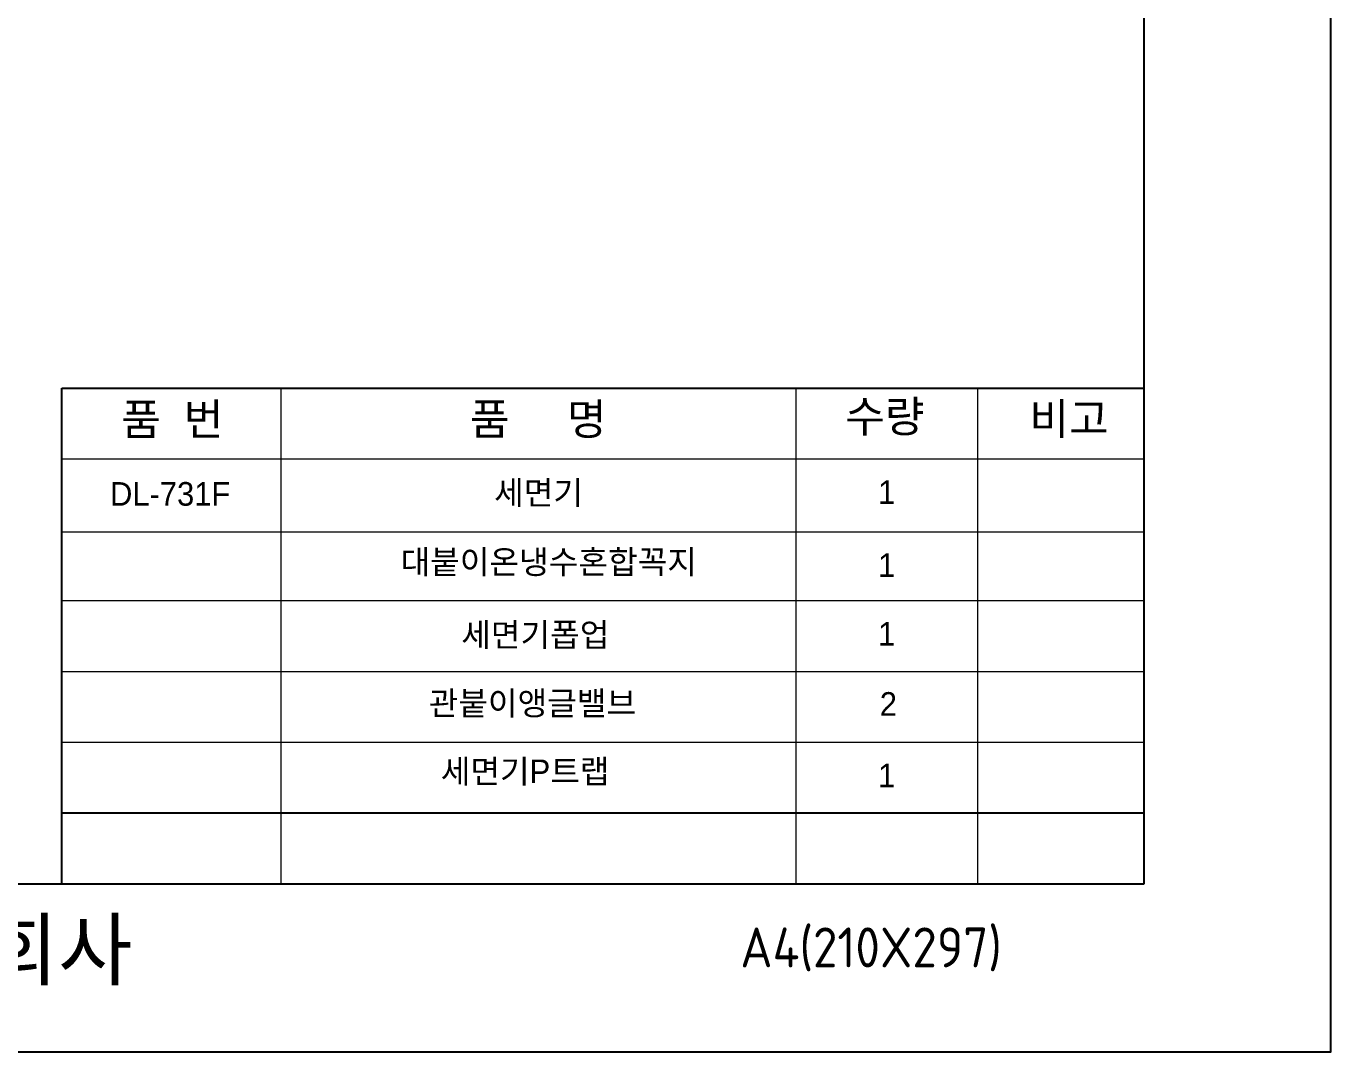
# Model space of a CAD drawing. Header units: millimetres. Extents: x 12282 to 14707, y -519 to 2912.
# Drawn here: x 13602 to 14707, y -519 to 350 of the extents above; entities that cross this region are included whole.
import ezdxf
from ezdxf.lldxf.tags import DXFTag

# ---------------------------------------------------------------- set-up
doc = ezdxf.new("R2010")
doc.units = ezdxf.units.MM
doc.header["$LTSCALE"] = 0.2
doc.layers.add('DIM', color=3, linetype='Continuous', lineweight=15)
doc.layers.add('LINE', color=7, linetype='Continuous', lineweight=25)
doc.layers.add('YA', color=7, linetype='Continuous')
doc.styles.get("Standard").update_dxf_attribs({"font": 'ISOCP.SHX', "bigfont": 'WHGTXT.SHX'})
doc.styles.add('스타일1', font='txt.shx', dxfattribs={"bigfont": 'ghs.shx'})
tags = doc.linetypes.add('Amconstr', pattern=[9999, 9999, 0]).pattern_tags.tags
tags[6:7] = [DXFTag(74, 4), DXFTag(75, 0), DXFTag(340, '0'), DXFTag(46, 1.0), DXFTag(50, 0.0), DXFTag(44, 0.0), DXFTag(45, 0.0)]
tags[4:5] = [DXFTag(74, 4), DXFTag(75, 0), DXFTag(340, '0'), DXFTag(46, 1.0), DXFTag(50, 0.0), DXFTag(44, 0.0), DXFTag(45, 0.0)]

msp = doc.modelspace()

# ---------------------------------------------------------------- linework, layer by layer
at = {"layer": 'DIM', "color": 0}
for p, q in [((13817.9, 43.7), (13817.9, -376.3)), ((14253.9, 43.7), (14253.9, -376.3)), ((14407.9, 43.7), (14407.9, -376.3)), ((13632.4, -16.3), (14548.9, -16.3)), ((13632.4, -78.1), (14548.9, -78.1)), ((13632.4, -136.3), (14548.9, -136.3)), ((13632.4, -196.3), (14548.9, -196.3)), ((13632.4, -256.3), (14548.9, -256.3))]:
    msp.add_line(p, q, dxfattribs=at)
at = {"layer": 'LINE', "linetype": 'Amconstr'}
for p, q in [((14548.9, -376.3), (14548.9, 2791.7)), ((13560.4, -376.3), (13632.4, -376.3))]:
    msp.add_line(p, q, dxfattribs=at)
at = {"layer": 'YA', "color": 7}
for p, q in [((13632.4, 43.7), (14548.9, 43.7)), ((13632.4, -376.3), (13632.4, 43.7)), ((13632.4, -316.3), (14548.9, -316.3)), ((13632.4, -376.3), (14548.9, -376.3))]:
    msp.add_line(p, q, dxfattribs=at)
at = {"layer": 'YA', "color": 0}
msp.add_lwpolyline([(12281.5, -518.7), (14707, -518.7), (14707, 2911.6), (12281.5, 2911.6)], close=True, dxfattribs=at)

# ---------------------------------------------------------------- texts
at = {"layer": 'DIM', "color": 0, "attachment_point": 1, "style": '스타일1'}
for s, insert, char_height in [('{\\fGulim|b0|i0|c129|p50;품  번}', (13682.6, 30.7), 26.746), ('{\\fGulim|b0|i0|c129|p50;품     명}', (13977.9, 30.9), 26.746), ('{\\fGulim|b0|i0|c129|p50;수량}', (14295.7, 33.1), 26.746), ('{\\fGulim|b0|i0|c129|p50;비고}', (14451.7, 31.2), 26.746), ('{\\fGulim|b0|i0|c129|p50;1\\P}', (14323.6, -34.5), 20), ('{\\fGulim|b0|i0|c129|p50;1\\P}', (14323.6, -96.3), 20), ('{\\fGulim|b0|i0|c129|p50;1\\P}', (14323.6, -154.5), 20), ('{\\fGulim|b0|i0|c129|p50;2\\P}', (14325, -213.9), 20), ('{\\fGulim|b0|i0|c129|p50;1\\P}', (14323.6, -274.5), 20)]:
    msp.add_mtext(s, dxfattribs=dict(at, insert=insert, char_height=char_height))
for s, insert, char_height, width in [('{\\fGulim|b0|i0|c129|p50;세면기}', (13998.4, -34.9), 20, 147), ('{\\fGulim|b0|i0|c129|p50;DL-731F}', (13673.2, -35.9), 20, 17), ('{\\fGulim|b0|i0|c129|p50;대붙이온냉수혼합꼭지}', (13919.2, -93.6), 20, 290), ('{\\fGulim|b0|i0|c129|p50;세면기폽업}', (13970.6, -155.3), 20, 315), ('{\\fGulim|b0|i0|c129|p50;관붙이앵글밸브}', (13943, -213.3), 20, 212), ('{\\fGulim|b0|i0|c129|p50;세면기P트랩}', (13953.2, -271), 20, 212), ('{\\fGulim|b0|i0|c129|p50;       대림통상주식회사\\P}', (13062.9, -407.1), 50, 1090)]:
    msp.add_mtext(s, dxfattribs=dict(at, insert=insert, char_height=char_height, width=width))
at = {"layer": 'YA', "color": 7}
msp.add_text('A4(210X297)', height=33.819, dxfattribs=at).set_placement((14206.9, -447.1))

doc.saveas('drawing.dxf')
